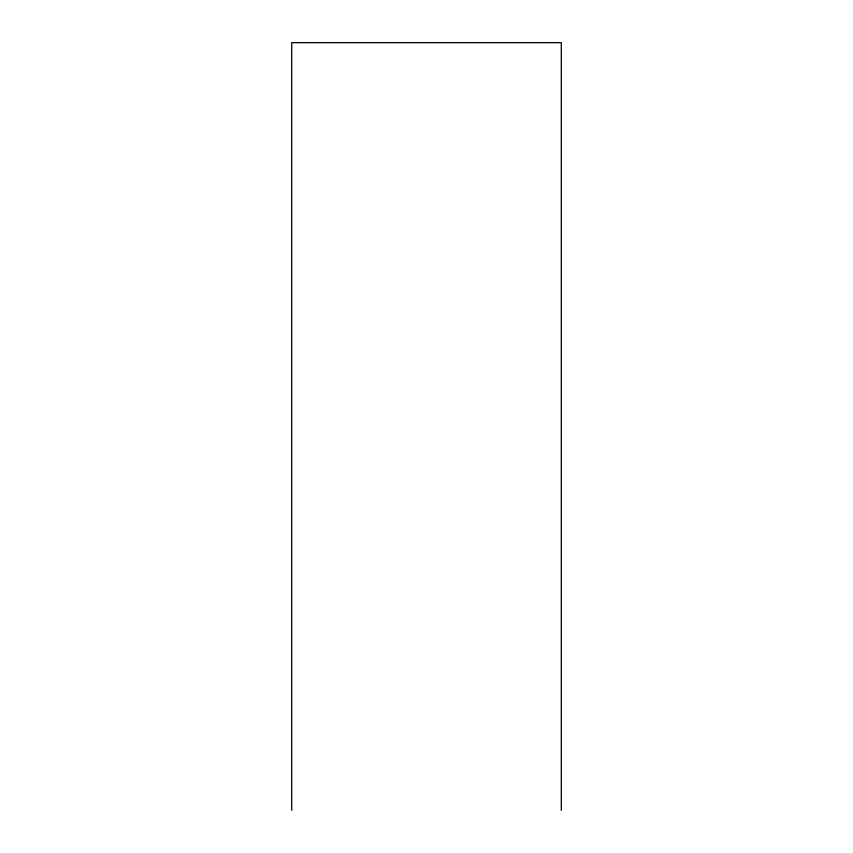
<?xml version="1.0" encoding="UTF-8"?>
<svg xmlns="http://www.w3.org/2000/svg" width="853" height="853" viewBox="0 0 853 853"><rect width="100%" height="100%" fill="white"/><g stroke="black" fill="none" stroke-linecap="round" stroke-linejoin="round"><path stroke-width="1.28" d="M561.295 810.35L561.295 42.65L291.705 42.65L291.705 810.35"/></g></svg>
